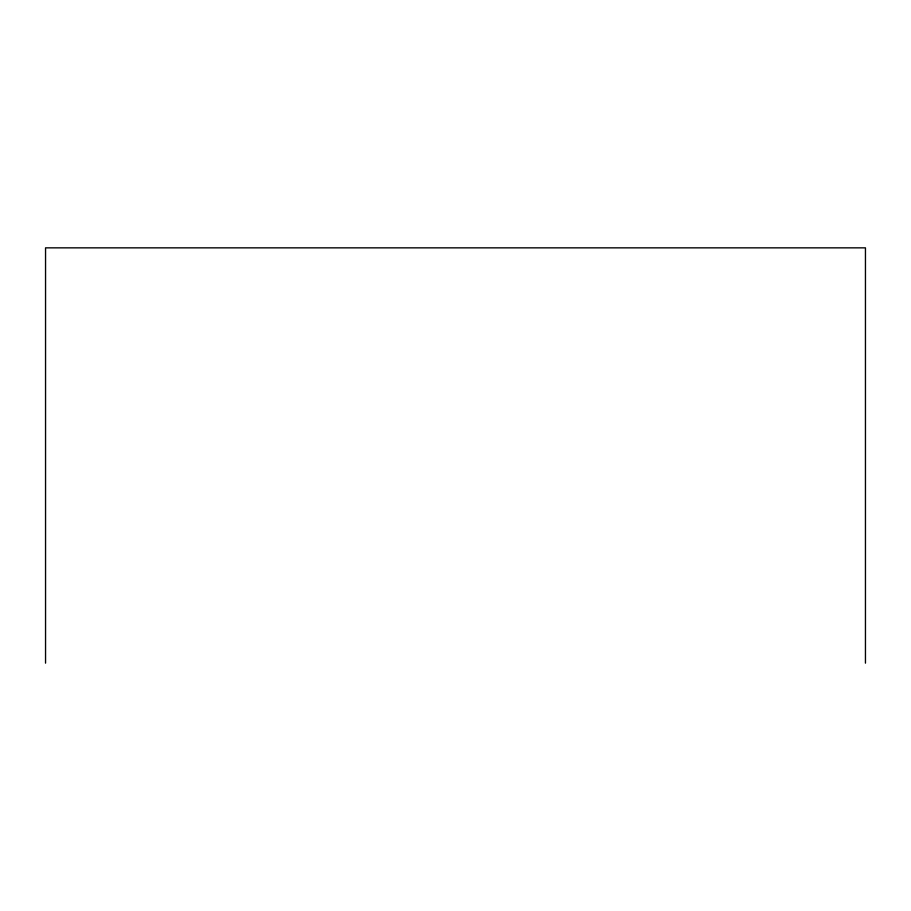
<?xml version="1.0" encoding="UTF-8"?>
<svg xmlns="http://www.w3.org/2000/svg" width="911" height="911" viewBox="0 0 911 911"><rect width="100%" height="100%" fill="white"/><g stroke="black" fill="none" stroke-linecap="round" stroke-linejoin="round"><path stroke-width="1.37" d="M865.45 663.151L865.45 247.849L45.55 247.849L45.55 663.151"/></g></svg>
